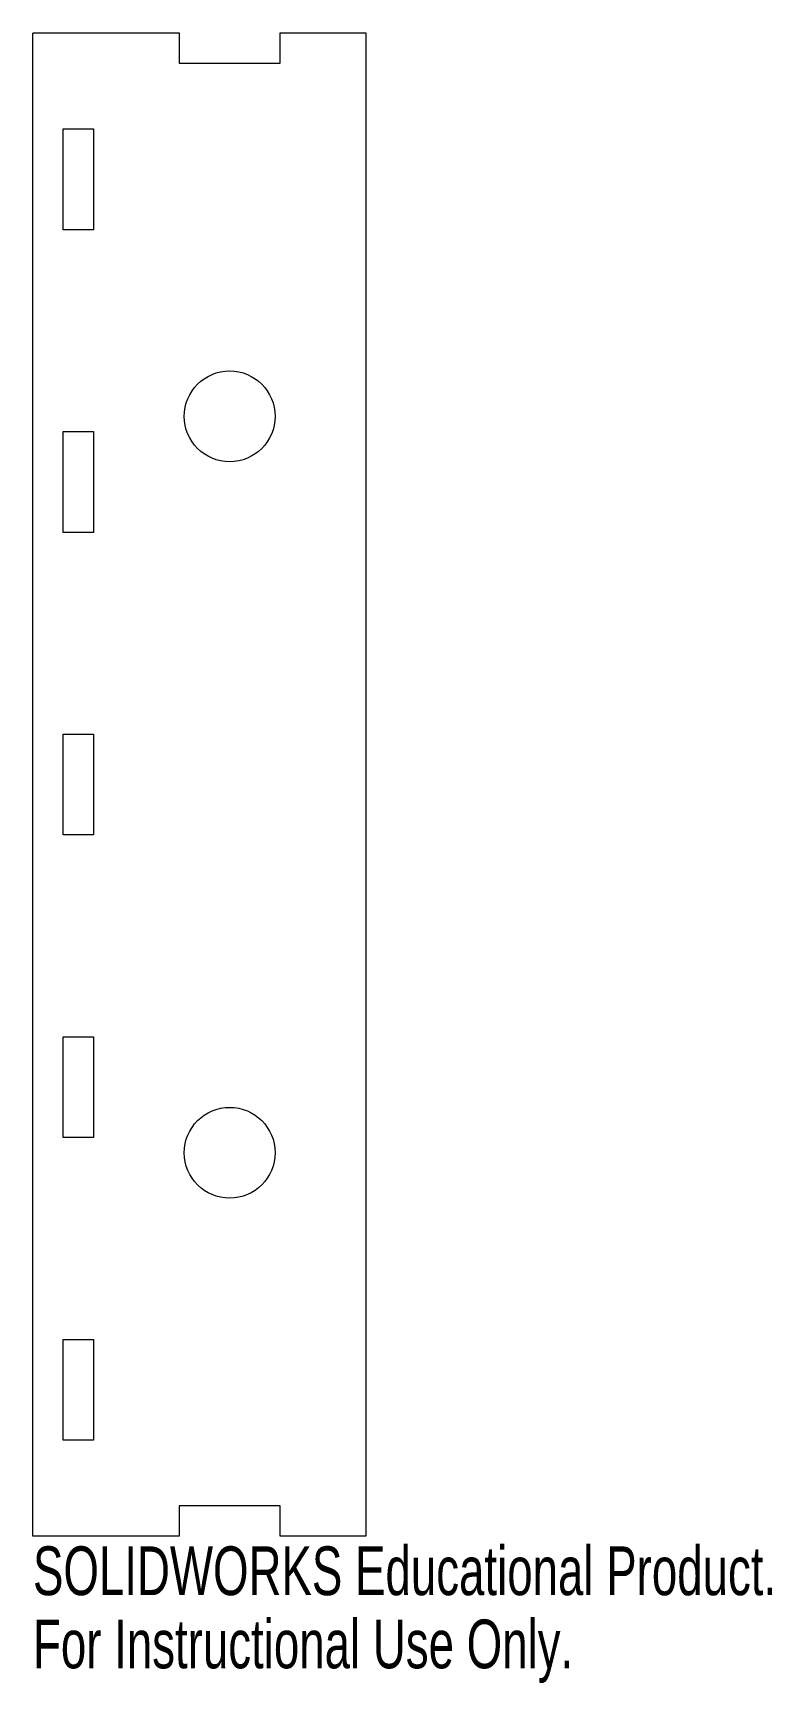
# Model space of a CAD drawing. Header units: millimetres. Extents: x -3 to 70, y -15 to 148.
import ezdxf

# ---------------------------------------------------------------- set-up
doc = ezdxf.new("R2010")
doc.units = ezdxf.units.MM
doc.styles.add('SLDTEXTSTYLE0', font='TXT', dxfattribs={"width": 0.7})

msp = doc.modelspace()

# ---------------------------------------------------------------- linework, layer by layer
at = {"color": 7, "linetype": 'Continuous', "lineweight": 15}
for p, q in [((-3, -0.5), (-3, 148.5)), ((-3, 148.5), (11.5, 148.5)), ((11.5, 148.5), (11.5, 145.5)), ((21.5, 145.5), (21.5, 148.5)), ((21.5, 148.5), (30, 148.5)), ((30, 148.5), (30, -0.5)), ((11.5, 145.5), (21.5, 145.5)), ((0, 129), (0, 139)), ((0, 139), (3, 139)), ((3, 139), (3, 129)), ((3, 129), (0, 129)), ((0, 109), (3, 109)), ((0, 99), (0, 109)), ((3, 109), (3, 99)), ((3, 99), (0, 99)), ((0, 69), (0, 79)), ((0, 79), (3, 79)), ((3, 79), (3, 69)), ((3, 69), (0, 69)), ((0, 49), (3, 49)), ((0, 39), (0, 49)), ((3, 49), (3, 39)), ((3, 39), (0, 39)), ((0, 19), (3, 19)), ((0, 9), (0, 19)), ((3, 19), (3, 9)), ((3, 9), (0, 9)), ((21.5, 2.5), (11.5, 2.5)), ((11.5, 2.5), (11.5, -0.5)), ((21.5, -0.5), (21.5, 2.5)), ((11.5, -0.5), (-3, -0.5)), ((30, -0.5), (21.5, -0.5))]:
    msp.add_line(p, q, dxfattribs=at)
for centre in [(16.5, 110.5), (16.5, 37.5)]:
    msp.add_circle(centre, 4.5, dxfattribs=at)

# ---------------------------------------------------------------- texts
at = {"color": 7, "linetype": 'Continuous', "char_height": 4.8336, "attachment_point": 1, "style": 'SLDTEXTSTYLE0'}
for s, insert in [('SOLIDWORKS Educational Product.', (-3, -1.52)), ('For Instructional Use Only.', (-3, -8.77))]:
    msp.add_mtext(s, dxfattribs=dict(at, insert=insert))

doc.saveas('drawing.dxf')
